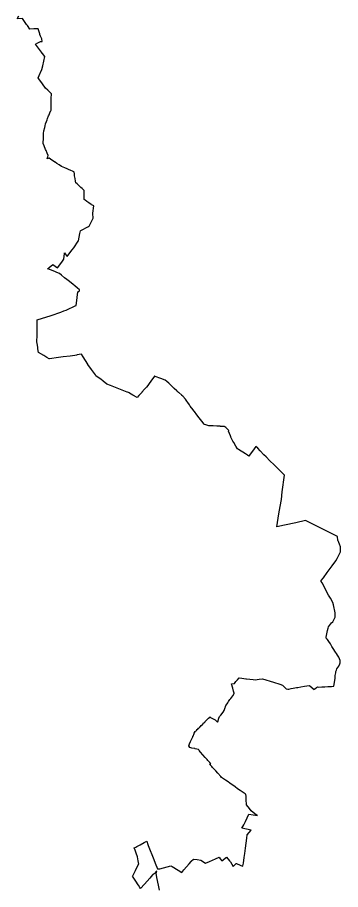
# Model space of a CAD drawing. Header units: metres. Extents: x 291232 to 378809, y 1824167 to 1998918.
# Drawn here: x 359509 to 375915, y 1868442 to 1912717 of the extents above; entities that cross this region are included whole.
import ezdxf

# ---------------------------------------------------------------- set-up
doc = ezdxf.new("R2010")
doc.units = ezdxf.units.M
doc.layers.add('DISTRICT BOUNDRY', color=86, linetype='Continuous')

msp = doc.modelspace()

# ---------------------------------------------------------------- linework, layer by layer
at = {"layer": 'DISTRICT BOUNDRY'}
msp.add_polyline3d([(366717, 1868410, 0), (366665, 1868664, 0), (366585, 1869057, 0), (366556, 1869269, 0), (366590, 1869388, 0), (366446, 1869246, 0), (366405, 1869210, 0), (366372, 1869186, 0), (366225, 1869023, 0), (365965, 1868724, 0), (365761, 1868501, 0), (365721, 1868554, 0), (365654, 1868659, 0), (365594, 1868749, 0), (365593, 1868749, 0), (365583, 1868765, 0), (365518, 1868861, 0), (365415, 1869021, 0), (365352, 1869118, 0), (365363, 1869137, 0), (365425, 1869245, 0), (365508, 1869415, 0), (365662, 1869723, 0), (365670, 1869739, 0), (365639, 1869894, 0), (365604, 1870106, 0), (365537, 1870286, 0), (365479, 1870449, 0), (365442, 1870553, 0), (365514, 1870593, 0), (365565, 1870621, 0), (365745, 1870718, 0), (365947, 1870830, 0), (366073, 1870891, 0), (366132, 1870731, 0), (366154, 1870672, 0), (366252, 1870417, 0), (366328, 1870219, 0), (366427, 1869968, 0), (366498, 1869788, 0), (366619, 1869489, 0), (366619, 1869489, 0), (366743, 1869492, 0), (367305, 1869644, 0), (367364, 1869609, 0), (367675, 1869423, 0), (367855, 1869306, 0), (367965, 1869435, 0), (368228, 1869749, 0), (368333, 1869874, 0), (368337, 1869879, 0), (368448, 1869991, 0), (368636, 1869965, 0), (368816, 1869941, 0), (369058, 1869787, 0), (369253, 1869870, 0), (369566, 1870003, 0), (369754, 1870080, 0), (369810, 1870003, 0), (369881, 1869905, 0), (370115, 1870079, 0), (370273, 1869908, 0), (370326, 1869845, 0), (370460, 1869617, 0), (370551, 1869703, 0), (370610, 1869759, 0), (370629, 1869763, 0), (370824, 1869680, 0), (370944, 1869636, 0), (370950, 1869641, 0), (370959, 1869652, 0), (370984, 1869779, 0), (371023, 1870062, 0), (371051, 1870278, 0), (371087, 1870541, 0), (371158, 1871052, 0), (371176, 1871221, 0), (371379, 1871463, 0), (370906, 1871554, 0), (370999, 1871727, 0), (371080, 1871893, 0), (371174, 1872075, 0), (371260, 1872277, 0), (371697, 1872195, 0), (371677, 1872209, 0), (371568, 1872293, 0), (371377, 1872437, 0), (371291, 1872553, 0), (371146, 1872747, 0), (371141, 1872764, 0), (371127, 1872994, 0), (371114, 1873191, 0), (371109, 1873275, 0), (371067, 1873304, 0), (370823, 1873472, 0), (370689, 1873564, 0), (370561, 1873655, 0), (370448, 1873736, 0), (370364, 1873796, 0), (370301, 1873842, 0), (370200, 1873908, 0), (370070, 1873999, 0), (369867, 1874138, 0), (369829, 1874187, 0), (369680, 1874351, 0), (369576, 1874465, 0), (369540, 1874502, 0), (369480, 1874569, 0), (369419, 1874634, 0), (369372, 1874686, 0), (369332, 1874732, 0), (369294, 1874776, 0), (369256, 1874816, 0), (369325, 1874833, 0), (369273, 1874892, 0), (369234, 1874935, 0), (369177, 1874999, 0), (369135, 1875047, 0), (369090, 1875100, 0), (369045, 1875151, 0), (368929, 1875280, 0), (368811, 1875412, 0), (368729, 1875504, 0), (368715, 1875533, 0), (368706, 1875552, 0), (368705, 1875552, 0), (368531, 1875590, 0), (368509, 1875595, 0), (368369, 1875627, 0), (368266, 1875650, 0), (368206, 1875738, 0), (368252, 1875846, 0), (368303, 1875964, 0), (368329, 1876022, 0), (368362, 1876100, 0), (368408, 1876200, 0), (368419, 1876223, 0), (368425, 1876236, 0), (368486, 1876372, 0), (368487, 1876374, 0), (368527, 1876458, 0), (368530, 1876457, 0), (368552, 1876477, 0), (368563, 1876487, 0), (368593, 1876517, 0), (368637, 1876560, 0), (368665, 1876589, 0), (368704, 1876628, 0), (368719, 1876643, 0), (368735, 1876659, 0), (368746, 1876670, 0), (368758, 1876682, 0), (368772, 1876697, 0), (368784, 1876709, 0), (368795, 1876720, 0), (368844, 1876770, 0), (368898, 1876825, 0), (368914, 1876840, 0), (368972, 1876899, 0), (368984, 1876911, 0), (369033, 1876960, 0), (369045, 1876972, 0), (369095, 1877023, 0), (369114, 1877042, 0), (369180, 1877108, 0), (369209, 1877138, 0), (369269, 1877197, 0), (369275, 1877203, 0), (369317, 1877180, 0), (369449, 1877109, 0), (369548, 1877053, 0), (369671, 1876940, 0), (369671, 1876939, 0), (369679, 1876965, 0), (369737, 1877148, 0), (369760, 1877222, 0), (369828, 1877299, 0), (369954, 1877444, 0), (369955, 1877446, 0), (369998, 1877535, 0), (370053, 1877678, 0), (370072, 1877725, 0), (370075, 1877750, 0), (370095, 1877784, 0), (370099, 1877791, 0), (370105, 1877801, 0), (370188, 1877930, 0), (370202, 1877950, 0), (370233, 1877997, 0), (370292, 1878084, 0), (370348, 1878144, 0), (370437, 1878278, 0), (370439, 1878280, 0), (370520, 1878401, 0), (370518, 1878407, 0), (370486, 1878519, 0), (370447, 1878659, 0), (370414, 1878765, 0), (370404, 1878798, 0), (370397, 1878823, 0), (370380, 1878886, 0), (370527, 1878906, 0), (370603, 1878997, 0), (370674, 1879083, 0), (370761, 1879188, 0), (370909, 1879168, 0), (371098, 1879140, 0), (371133, 1879135, 0), (371305, 1879119, 0), (371471, 1879103, 0), (371574, 1879093, 0), (371786, 1879118, 0), (371955, 1879137, 0), (372504, 1878972, 0), (372835, 1878869, 0), (372971, 1878823, 0), (373157, 1878637, 0), (373235, 1878607, 0), (373287, 1878617, 0), (373413, 1878642, 0), (373511, 1878661, 0), (373677, 1878692, 0), (373741, 1878703, 0), (373899, 1878729, 0), (374090, 1878763, 0), (374209, 1878783, 0), (374340, 1878805, 0), (374474, 1878691, 0), (374575, 1878603, 0), (374615, 1878636, 0), (374689, 1878701, 0), (374740, 1878741, 0), (374798, 1878723, 0), (374966, 1878733, 0), (375124, 1878742, 0), (375262, 1878748, 0), (375450, 1878757, 0), (375577, 1878763, 0), (375610, 1878956, 0), (375634, 1879181, 0), (375646, 1879312, 0), (375669, 1879437, 0), (375679, 1879509, 0), (375704, 1879586, 0), (375732, 1879650, 0), (375828, 1879791, 0), (375878, 1879894, 0), (375896, 1879957, 0), (375891, 1880011, 0), (375895, 1880073, 0), (375822, 1880233, 0), (375766, 1880340, 0), (375715, 1880426, 0), (375660, 1880497, 0), (375545, 1880679, 0), (375469, 1880784, 0), (375397, 1880911, 0), (375315, 1881036, 0), (375246, 1881134, 0), (375228, 1881151, 0), (375205, 1881172, 0), (375194, 1881188, 0), (375188, 1881217, 0), (375189, 1881252, 0), (375252, 1881592, 0), (375283, 1881713, 0), (375308, 1881773, 0), (375352, 1881840, 0), (375463, 1881982, 0), (375520, 1882039, 0), (375539, 1882062, 0), (375627, 1882236, 0), (375639, 1882274, 0), (375644, 1882319, 0), (375636, 1882484, 0), (375556, 1882892, 0), (375541, 1882955, 0), (375531, 1882983, 0), (375401, 1883238, 0), (375302, 1883394, 0), (375204, 1883568, 0), (375092, 1883786, 0), (374979, 1884015, 0), (374934, 1884075, 0), (374930, 1884100, 0), (374937, 1884129, 0), (375050, 1884269, 0), (375239, 1884540, 0), (375493, 1884882, 0), (375671, 1885135, 0), (375743, 1885250, 0), (375836, 1885444, 0), (375903, 1885556, 0), (375909, 1885595, 0), (375909, 1885598, 0), (375913, 1885680, 0), (375915, 1885801, 0), (375912, 1885846, 0), (375901, 1885884, 0), (375876, 1885933, 0), (375811, 1886112, 0), (375798, 1886144, 0), (375784, 1886168, 0), (375764, 1886368, 0), (375617, 1886441, 0), (375218, 1886636, 0), (374849, 1886823, 0), (374141, 1887183, 0), (373647, 1887063, 0), (373071, 1886938, 0), (372686, 1886862, 0), (372753, 1887290, 0), (372805, 1887619, 0), (372908, 1888241, 0), (372955, 1888627, 0), (373076, 1889482, 0), (372969, 1889586, 0), (372671, 1889870, 0), (372539, 1889998, 0), (372321, 1890214, 0), (372137, 1890406, 0), (372025, 1890520, 0), (371836, 1890713, 0), (371707, 1890847, 0), (371618, 1890936, 0), (371531, 1890820, 0), (371283, 1890488, 0), (371259, 1890451, 0), (371194, 1890490, 0), (371087, 1890562, 0), (370733, 1890788, 0), (370677, 1890823, 0), (370602, 1890949, 0), (370492, 1891134, 0), (370452, 1891207, 0), (370347, 1891408, 0), (370344, 1891421, 0), (370323, 1891472, 0), (370222, 1891720, 0), (370235, 1891754, 0), (370089, 1891892, 0), (370041, 1891938, 0), (370027, 1891948, 0), (370027, 1891948, 0), (369823, 1891957, 0), (369800, 1891960, 0), (369713, 1891964, 0), (369632, 1891969, 0), (369450, 1891980, 0), (369394, 1891983, 0), (369238, 1891990, 0), (369225, 1891990, 0), (369221, 1891990, 0), (369081, 1892033, 0), (369071, 1892035, 0), (369003, 1892059, 0), (369001, 1892060, 0), (368995, 1892065, 0), (368871, 1892222, 0), (368672, 1892478, 0), (368635, 1892527, 0), (368623, 1892543, 0), (368504, 1892704, 0), (368501, 1892707, 0), (368474, 1892737, 0), (368357, 1892883, 0), (368348, 1892898, 0), (368283, 1892989, 0), (368238, 1893054, 0), (368162, 1893162, 0), (368109, 1893243, 0), (368044, 1893331, 0), (367904, 1893488, 0), (367856, 1893530, 0), (367856, 1893531, 0), (367852, 1893537, 0), (367701, 1893669, 0), (367683, 1893685, 0), (367619, 1893741, 0), (367607, 1893751, 0), (367594, 1893764, 0), (367459, 1893882, 0), (367449, 1893893, 0), (367221, 1894115, 0), (367220, 1894115, 0), (367191, 1894143, 0), (367091, 1894240, 0), (367008, 1894308, 0), (366783, 1894390, 0), (366507, 1894492, 0), (366482, 1894501, 0), (366470, 1894506, 0), (366279, 1894247, 0), (366199, 1894138, 0), (366123, 1894040, 0), (366058, 1893955, 0), (365998, 1893883, 0), (365967, 1893843, 0), (365833, 1893694, 0), (365829, 1893682, 0), (365793, 1893650, 0), (365791, 1893647, 0), (365671, 1893519, 0), (365585, 1893426, 0), (365367, 1893547, 0), (365290, 1893589, 0), (365196, 1893641, 0), (365192, 1893652, 0), (365092, 1893695, 0), (365086, 1893701, 0), (364998, 1893733, 0), (364654, 1893869, 0), (364231, 1894037, 0), (364052, 1894105, 0), (364047, 1894107, 0), (363865, 1894247, 0), (363860, 1894255, 0), (363737, 1894348, 0), (363513, 1894513, 0), (363496, 1894525, 0), (363464, 1894569, 0), (363267, 1894845, 0), (363087, 1895106, 0), (363075, 1895117, 0), (362839, 1895490, 0), (362761, 1895617, 0), (362521, 1895584, 0), (362543, 1895571, 0), (362194, 1895523, 0), (362183, 1895528, 0), (361834, 1895482, 0), (361595, 1895447, 0), (361129, 1895386, 0), (361112, 1895389, 0), (361008, 1895456, 0), (360848, 1895548, 0), (360582, 1895713, 0), (360552, 1895894, 0), (360542, 1895977, 0), (360506, 1896167, 0), (360492, 1896251, 0), (360488, 1896297, 0), (360494, 1896381, 0), (360510, 1896457, 0), (360508, 1896465, 0), (360516, 1896474, 0), (360512, 1896484, 0), (360515, 1896502, 0), (360510, 1896510, 0), (360514, 1896530, 0), (360510, 1896574, 0), (360511, 1896672, 0), (360515, 1896730, 0), (360516, 1896745, 0), (360514, 1896784, 0), (360516, 1897175, 0), (360518, 1897372, 0), (361223, 1897588, 0), (361713, 1897758, 0), (361867, 1897818, 0), (361989, 1897859, 0), (362477, 1898094, 0), (362488, 1898098, 0), (362501, 1898215, 0), (362581, 1898790, 0), (362612, 1898811, 0), (362662, 1898846, 0), (362663, 1898885, 0), (362546, 1898984, 0), (362434, 1899078, 0), (362316, 1899174, 0), (362079, 1899366, 0), (362012, 1899418, 0), (361905, 1899503, 0), (361749, 1899625, 0), (361637, 1899717, 0), (361589, 1899738, 0), (361315, 1899847, 0), (361047, 1899954, 0), (361043, 1899963, 0), (361118, 1900017, 0), (361314, 1900168, 0), (361541, 1900007, 0), (361758, 1900295, 0), (361864, 1900441, 0), (361902, 1900737, 0), (361905, 1900759, 0), (361934, 1900717, 0), (362026, 1900585, 0), (362123, 1900706, 0), (362293, 1900916, 0), (362369, 1901019, 0), (362597, 1901355, 0), (362608, 1901384, 0), (362681, 1901752, 0), (362706, 1901883, 0), (362735, 1901904, 0), (363123, 1902107, 0), (363130, 1902112, 0), (363151, 1902128, 0), (363302, 1902422, 0), (363355, 1902524, 0), (363350, 1902607, 0), (363345, 1902683, 0), (363340, 1902774, 0), (363384, 1903153, 0), (363323, 1903182, 0), (363277, 1903205, 0), (363260, 1903213, 0), (363249, 1903222, 0), (363140, 1903303, 0), (363087, 1903342, 0), (363036, 1903378, 0), (362950, 1903440, 0), (362894, 1903481, 0), (362894, 1903510, 0), (362893, 1903582, 0), (362896, 1903703, 0), (362896, 1903853, 0), (362895, 1903928, 0), (362789, 1904029, 0), (362728, 1904086, 0), (362635, 1904175, 0), (362594, 1904213, 0), (362537, 1904268, 0), (362478, 1904325, 0), (362463, 1904407, 0), (362440, 1904536, 0), (362414, 1904680, 0), (362399, 1904775, 0), (362384, 1904862, 0), (362378, 1904880, 0), (362305, 1904911, 0), (362212, 1904950, 0), (362098, 1905001, 0), (362033, 1905029, 0), (361923, 1905075, 0), (361827, 1905116, 0), (361749, 1905149, 0), (361743, 1905153, 0), (361633, 1905227, 0), (361512, 1905305, 0), (361426, 1905364, 0), (361413, 1905373, 0), (361334, 1905428, 0), (361256, 1905479, 0), (361183, 1905528, 0), (361115, 1905574, 0), (361021, 1905540, 0), (361045, 1905641, 0), (361063, 1905714, 0), (361018, 1905830, 0), (360961, 1905966, 0), (360940, 1906019, 0), (360871, 1906191, 0), (360817, 1906325, 0), (360818, 1906358, 0), (360820, 1906410, 0), (360825, 1906521, 0), (360826, 1906549, 0), (360829, 1906608, 0), (360835, 1906743, 0), (360840, 1906826, 0), (360846, 1906961, 0), (360849, 1906969, 0), (360892, 1907138, 0), (360909, 1907210, 0), (360933, 1907315, 0), (360941, 1907337, 0), (360946, 1907354, 0), (361016, 1907527, 0), (361041, 1907590, 0), (361091, 1907714, 0), (361115, 1907775, 0), (361159, 1907880, 0), (361209, 1907999, 0), (361214, 1908015, 0), (361215, 1908134, 0), (361217, 1908264, 0), (361220, 1908362, 0), (361221, 1908447, 0), (361225, 1908525, 0), (361227, 1908582, 0), (361229, 1908695, 0), (361232, 1908750, 0), (361237, 1908844, 0), (361045, 1909022, 0), (360927, 1909133, 0), (360775, 1909350, 0), (360601, 1909595, 0), (360566, 1909646, 0), (360659, 1909888, 0), (360675, 1909930, 0), (360749, 1910079, 0), (360794, 1910255, 0), (360892, 1910743, 0), (360786, 1910884, 0), (360771, 1910904, 0), (360735, 1910952, 0), (360432, 1911355, 0), (360543, 1911434, 0), (360675, 1911504, 0), (360757, 1911489, 0), (360742, 1911627, 0), (360687, 1911760, 0), (360647, 1911853, 0), (360646, 1911891, 0), (360564, 1912141, 0), (360417, 1912135, 0), (360344, 1912132, 0), (360139, 1912124, 0), (360134, 1912130, 0), (360014, 1912301, 0), (359971, 1912361, 0), (359764, 1912659, 0), (359509, 1912647, 0), (359515, 1912675, 0), (359586, 1912796, 0)], dxfattribs=at)

doc.saveas('drawing.dxf')
